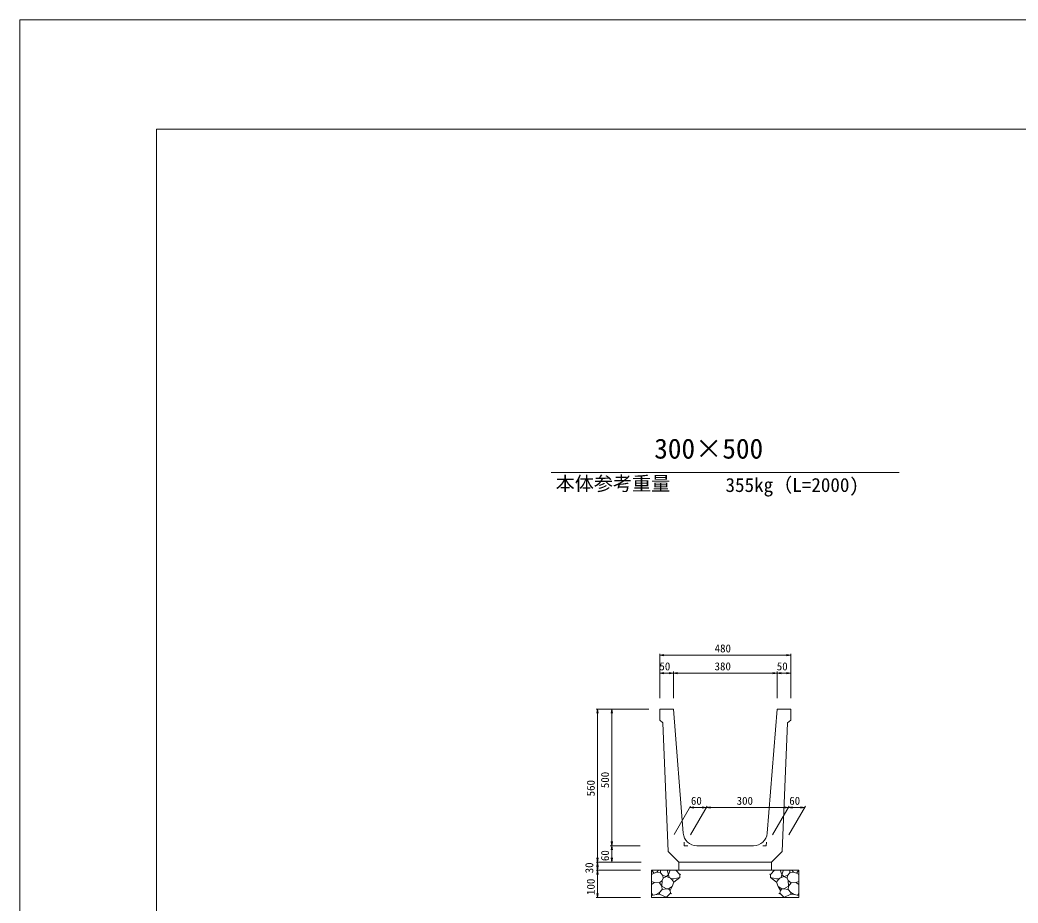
# Model space of a CAD drawing. Units: millimetres on the paper. Extents: x 0 to 841, y 0 to 594.
# Drawn here: x 0 to 182.8, y 432.2 to 594 of the extents above; entities that cross this region are included whole.
import ezdxf
from ezdxf.enums import TextEntityAlignment as Align

# ---------------------------------------------------------------- set-up
doc = ezdxf.new("R2010")
doc.units = ezdxf.units.MM
for name, color, linetype, lineweight in [('D-STR-DIM（寸法）', 7, 'Continuous', 18), ('D-STR-HTXT（旗揚げ）', 4, 'Continuous', 18), ('D-STR-STRn（構造物）', 5, 'Continuous', 18), ('D-STR（構造物外形線）', 1, 'Continuous', 18), ('D-TTL(外枠）', 2, 'Continuous', 18), ('DEFPOINTS_2', 8, 'Continuous', 18)]:
    doc.layers.add(name, color=color, linetype=linetype, lineweight=lineweight)
doc.layers.add('D-STR-TXT（文字）', color=7, linetype='Continuous')
doc.styles.add('ＭＳ ゴシック', font='')
doc.styles.get('ＭＳ ゴシック').set_extended_font_data('MS Gothic')

msp = doc.modelspace()

# ---------------------------------------------------------------- linework, layer by layer
at = {"layer": 'D-STR-DIM（寸法）'}
for p, q in [((117.2, 469.742), (117.2, 477.912)), ((117.2, 477.662), (117.95, 477.787)), ((117.2, 477.662), (117.3, 477.662)), ((117.95, 477.537), (117.2, 477.662)), ((117.3, 477.662), (141.1, 477.662)), ((140.45, 477.787), (141.2, 477.662)), ((141.2, 477.662), (140.45, 477.537)), ((141.2, 477.662), (141.1, 477.662)), ((141.2, 469.742), (141.2, 477.912)), ((117.2, 469.742), (117.2, 474.625)), ((117.2, 474.375), (117.95, 474.5)), ((117.2, 474.375), (117.3, 474.375)), ((117.95, 474.25), (117.2, 474.375)), ((117.3, 474.375), (119.6, 474.375)), ((118.95, 474.5), (119.7, 474.375)), ((119.7, 474.375), (118.95, 474.25)), ((119.7, 474.375), (119.6, 474.375)), ((119.7, 469.742), (119.7, 474.625)), ((119.7, 469.742), (119.7, 474.625)), ((119.7, 474.375), (120.45, 474.5)), ((119.7, 474.375), (119.8, 474.375)), ((120.45, 474.25), (119.7, 474.375)), ((119.8, 474.375), (138.6, 474.375)), ((137.95, 474.5), (138.7, 474.375)), ((138.7, 474.375), (137.95, 474.25)), ((138.7, 474.375), (138.6, 474.375)), ((138.7, 469.742), (138.7, 474.625)), ((138.7, 469.742), (138.7, 474.625)), ((138.7, 474.375), (139.45, 474.5)), ((138.7, 474.375), (138.8, 474.375)), ((139.45, 474.25), (138.7, 474.375)), ((138.8, 474.375), (141.1, 474.375)), ((140.45, 474.5), (141.2, 474.375)), ((141.2, 474.375), (140.45, 474.25)), ((141.2, 474.375), (141.1, 474.375)), ((141.2, 469.742), (141.2, 474.625)), ((115.2, 467.742), (105.536, 467.742)), ((105.661, 466.992), (105.786, 467.742)), ((105.786, 467.742), (105.786, 467.642)), ((105.786, 467.742), (105.911, 466.992)), ((105.786, 439.842), (105.786, 467.642)), ((115.2, 467.742), (108.151, 467.742)), ((108.276, 466.992), (108.401, 467.742)), ((108.401, 467.742), (108.401, 467.642)), ((108.401, 467.742), (108.526, 466.992)), ((108.401, 467.642), (108.401, 442.842)), ((119.853, 444.787), (122.863, 450)), ((122.719, 449.75), (123.469, 449.875)), ((122.855, 444.742), (125.891, 450)), ((122.855, 444.742), (125.891, 450)), ((124.996, 449.875), (125.746, 449.75)), ((125.746, 449.75), (126.496, 449.875)), ((137.855, 444.742), (140.891, 450)), ((137.855, 444.742), (140.891, 450)), ((139.996, 449.875), (140.746, 449.75)), ((140.746, 449.75), (141.496, 449.875)), ((140.855, 444.742), (143.891, 450)), ((142.996, 449.875), (143.746, 449.75)), ((122.719, 449.75), (122.819, 449.75)), ((123.469, 449.625), (122.719, 449.75)), ((125.646, 449.75), (122.819, 449.75)), ((125.746, 449.75), (124.996, 449.625)), ((125.746, 449.75), (125.646, 449.75)), ((125.746, 449.75), (125.846, 449.75)), ((126.496, 449.625), (125.746, 449.75)), ((125.846, 449.75), (140.646, 449.75)), ((140.746, 449.75), (139.996, 449.625)), ((140.746, 449.75), (140.646, 449.75)), ((140.746, 449.75), (140.846, 449.75)), ((141.496, 449.625), (140.746, 449.75)), ((140.846, 449.75), (143.646, 449.75)), ((143.746, 449.75), (142.996, 449.625)), ((143.746, 449.75), (143.646, 449.75)), ((113.635, 442.742), (108.151, 442.742)), ((113.635, 442.742), (108.151, 442.742)), ((108.401, 442.742), (108.276, 443.492)), ((108.276, 441.992), (108.401, 442.742)), ((108.526, 443.492), (108.401, 442.742)), ((108.401, 442.742), (108.401, 442.842)), ((108.401, 442.742), (108.401, 442.642)), ((108.401, 442.742), (108.526, 441.992)), ((108.401, 442.642), (108.401, 439.842)), ((113.777, 439.742), (105.536, 439.742)), ((113.777, 439.742), (105.536, 439.742)), ((105.786, 439.742), (105.661, 440.492)), ((105.661, 438.992), (105.786, 439.742)), ((105.786, 438.242), (105.661, 438.992)), ((105.911, 440.492), (105.786, 439.742)), ((105.786, 439.742), (105.786, 439.842)), ((105.786, 439.742), (105.786, 439.642)), ((105.786, 439.742), (105.911, 438.992)), ((105.786, 439.642), (105.786, 438.342)), ((105.911, 438.992), (105.786, 438.242)), ((113.777, 439.742), (108.151, 439.742)), ((108.401, 439.742), (108.276, 440.492)), ((108.526, 440.492), (108.401, 439.742)), ((108.401, 439.742), (108.401, 439.842)), ((113.7, 438.242), (105.536, 438.242)), ((113.7, 438.242), (105.536, 438.242)), ((105.661, 437.492), (105.786, 438.242)), ((105.786, 438.242), (105.786, 438.342)), ((105.786, 438.242), (105.786, 438.142)), ((105.786, 438.242), (105.911, 437.492)), ((105.786, 438.142), (105.786, 433.342)), ((105.786, 433.242), (105.661, 433.992)), ((105.911, 433.992), (105.786, 433.242)), ((105.786, 433.242), (105.786, 433.342)), ((113.7, 433.242), (105.536, 433.242))]:
    msp.add_line(p, q, dxfattribs=at)
at = {"layer": 'D-STR-HTXT（旗揚げ）'}
msp.add_line((97.3, 511.098), (161.084, 511.098), dxfattribs=at)
at = {"layer": 'D-STR-STRn（構造物）'}
for p, q in [((120.7, 439.742), (120.7, 438.242)), ((137.7, 439.742), (137.7, 438.242)), ((115.7, 438.242), (142.7, 438.242)), ((115.7, 438.242), (115.7, 433.242)), ((116.16, 437.72), (115.7, 437.45)), ((116.16, 437.72), (115.722, 438.242)), ((116.665, 437.883), (116.16, 437.72)), ((116.665, 437.883), (116.997, 438.242)), ((117.363, 437.771), (116.665, 437.883)), ((117.363, 437.771), (117.338, 438.242)), ((117.785, 437.312), (117.363, 437.771)), ((117.861, 436.776), (117.785, 437.312)), ((118.453, 437.082), (117.785, 437.312)), ((117.861, 436.776), (118.453, 437.082)), ((118.8, 437.441), (118.453, 437.082)), ((118.453, 437.082), (119.167, 436.817)), ((118.547, 438.242), (118.8, 437.441)), ((118.8, 437.441), (119.112, 438.242)), ((118.8, 437.441), (118.935, 436.903)), ((120.172, 438.242), (120.891, 437.439)), ((120.891, 437.439), (121.08, 437.534)), ((120.891, 437.439), (120.891, 436.929)), ((137.508, 437.439), (137.319, 437.534)), ((138.228, 438.242), (137.508, 437.439)), ((137.508, 437.439), (137.508, 436.929)), ((139.947, 437.082), (139.233, 436.817)), ((139.6, 437.441), (139.288, 438.242)), ((139.6, 437.441), (139.465, 436.903)), ((139.853, 438.242), (139.6, 437.441)), ((139.6, 437.441), (139.947, 437.082)), ((139.947, 437.082), (140.615, 437.312)), ((140.539, 436.776), (139.947, 437.082)), ((140.539, 436.776), (140.615, 437.312)), ((140.615, 437.312), (141.036, 437.771)), ((141.036, 437.771), (141.062, 438.242)), ((141.036, 437.771), (141.735, 437.883)), ((141.735, 437.883), (141.403, 438.242)), ((141.735, 437.883), (142.24, 437.72)), ((142.24, 437.72), (142.678, 438.242)), ((142.24, 437.72), (142.7, 437.45)), ((142.7, 438.242), (142.7, 433.242)), ((116.26, 435.98), (115.7, 436.216)), ((115.7, 435.662), (116.26, 435.98)), ((116.26, 435.98), (117.14, 435.965)), ((117.14, 435.965), (117.658, 436.368)), ((117.597, 435.331), (117.14, 435.965)), ((117.597, 435.331), (117.658, 436.368)), ((117.651, 434.747), (117.597, 435.331)), ((117.597, 435.331), (118.455, 434.867)), ((117.658, 436.368), (117.861, 436.776)), ((119.475, 435.251), (118.817, 434.84)), ((119.091, 434.559), (119.475, 435.251)), ((119.167, 436.817), (119.432, 436.566)), ((119.299, 436.692), (119.784, 436.645)), ((119.432, 436.566), (119.789, 436.09)), ((119.789, 436.09), (119.475, 435.251)), ((119.784, 436.645), (120.891, 436.929)), ((119.789, 436.09), (120.891, 436.929)), ((120.891, 436.929), (120.913, 436.924)), ((137.508, 436.929), (137.487, 436.924)), ((138.616, 436.645), (137.508, 436.929)), ((138.611, 436.09), (137.508, 436.929)), ((138.968, 436.566), (138.611, 436.09)), ((138.611, 436.09), (138.925, 435.251)), ((139.1, 436.692), (138.616, 436.645)), ((139.309, 434.559), (138.925, 435.251)), ((138.925, 435.251), (139.583, 434.84)), ((139.233, 436.817), (138.968, 436.566)), ((140.803, 435.331), (139.945, 434.867)), ((140.742, 436.368), (140.539, 436.776)), ((140.803, 435.331), (140.742, 436.368)), ((141.26, 435.965), (140.742, 436.368)), ((140.748, 434.747), (140.803, 435.331)), ((140.803, 435.331), (141.26, 435.965)), ((142.14, 435.98), (141.26, 435.965)), ((142.14, 435.98), (142.7, 436.216)), ((142.7, 435.662), (142.14, 435.98)), ((115.923, 433.66), (115.7, 434.126)), ((116.587, 433.821), (115.7, 433.606)), ((116.587, 433.821), (117.176, 434.144)), ((117.13, 433.841), (116.587, 433.821)), ((118.496, 433.242), (117.13, 433.841)), ((117.176, 434.144), (117.651, 434.747)), ((117.176, 434.144), (117.187, 433.843)), ((118.455, 434.867), (117.651, 434.747)), ((118.407, 433.281), (119.193, 434.067)), ((118.817, 434.84), (118.455, 434.867)), ((118.817, 434.84), (119.091, 434.559)), ((119.193, 434.067), (119.091, 434.559)), ((119.193, 434.067), (119.362, 433.91)), ((139.207, 434.067), (139.038, 433.91)), ((139.207, 434.067), (139.309, 434.559)), ((139.993, 433.281), (139.207, 434.067)), ((139.583, 434.84), (139.309, 434.559)), ((139.583, 434.84), (139.945, 434.867)), ((139.903, 433.242), (141.27, 433.841)), ((139.945, 434.867), (140.748, 434.747)), ((141.223, 434.144), (140.748, 434.747)), ((141.223, 434.144), (141.212, 433.843)), ((141.813, 433.821), (141.223, 434.144)), ((141.27, 433.841), (141.813, 433.821)), ((141.813, 433.821), (142.7, 433.606)), ((142.477, 433.66), (142.7, 434.126)), ((115.7, 433.242), (142.7, 433.242))]:
    msp.add_line(p, q, dxfattribs=at)
at = {"layer": 'D-STR（構造物外形線）'}
for p, q in [((117.2, 465.742), (117.2, 467.742)), ((117.2, 467.742), (119.7, 467.742)), ((119.7, 467.742), (121.517, 445.028)), ((136.883, 445.029), (138.7, 467.742)), ((138.7, 467.742), (141.2, 467.742)), ((141.2, 465.742), (141.2, 467.742)), ((117.2, 465.742), (117.796, 465.242)), ((117.796, 465.242), (118.742, 441.7)), ((139.658, 441.7), (140.604, 465.242)), ((140.604, 465.242), (141.2, 465.742)), ((121.65, 443.369), (121.7, 442.742)), ((121.7, 442.742), (122.329, 442.742)), ((123.992, 442.742), (134.392, 442.742)), ((136.071, 442.742), (136.7, 442.742)), ((136.7, 442.742), (136.75, 443.369)), ((118.742, 441.7), (120.7, 439.742)), ((137.7, 439.742), (139.658, 441.7)), ((120.7, 439.742), (137.7, 439.742))]:
    msp.add_line(p, q, dxfattribs=at)
for centre, start, end in [((124.008, 445.242), 184.57369, 270), ((134.392, 445.242), 270, 355.42516)]:
    msp.add_arc(centre, 2.5, start, end, dxfattribs=at)
at = {"layer": 'D-TTL(外枠）'}
for p, q in [((25, 574), (820, 574)), ((25, 20), (25, 574))]:
    msp.add_line(p, q, dxfattribs=at)
at = {"layer": 'DEFPOINTS_2'}
for p, q in [((0, 0), (0, 594)), ((0, 594), (841, 594))]:
    msp.add_line(p, q, dxfattribs=at)

# ---------------------------------------------------------------- texts
at = {"layer": 'D-STR-DIM（寸法）', "style": 'ＭＳ ゴシック'}
for s, p in [('480', (127.261, 477.712)), ('50', (117.145, 474.425)), ('380', (127.246, 474.425)), ('50', (138.645, 474.425)), ('60', (122.913, 449.8)), ('300', (131.292, 449.8)), ('60', (140.927, 449.8))]:
    msp.add_text(s, height=1.466, dxfattribs=at).set_placement(p, align=Align.BOTTOM_LEFT)
for s, p in [('500', (108.351, 453.287)), ('560', (105.736, 451.787)), ('60', (108.351, 439.922)), ('30', (105.461, 437.687)), ('100', (105.736, 433.716))]:
    msp.add_text(s, height=1.466, rotation=90, dxfattribs=at).set_placement(p, align=Align.BOTTOM_LEFT)
at = {"layer": 'D-STR-TXT（文字）', "style": 'ＭＳ ゴシック'}
for s, height, p in [('300×500', 3.666, (116.197, 512.547)), ('本体参考重量', 2.566, (98.131, 507.031)), ('355kg（L=2000)', 2.566, (129.251, 506.768))]:
    msp.add_text(s, height=height, dxfattribs=at).set_placement(p, align=Align.BOTTOM_LEFT)

doc.saveas('drawing.dxf')
